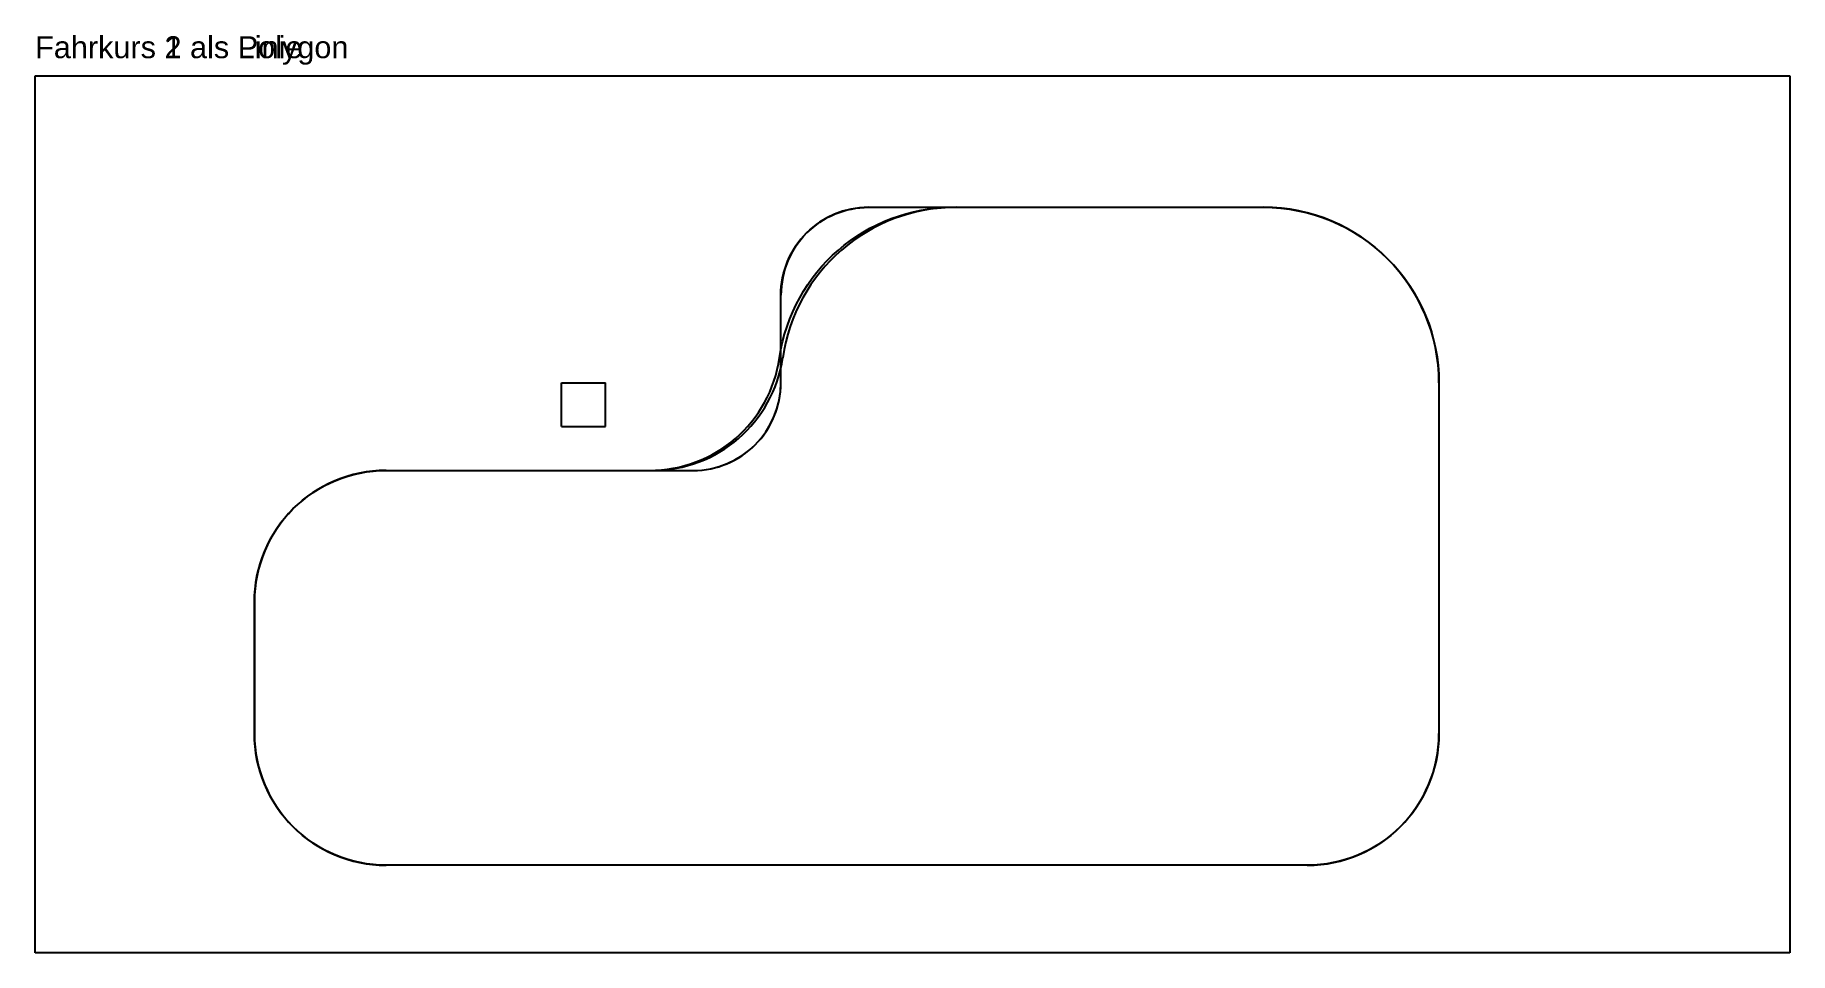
# Model space of a CAD drawing. Header units: millimetres. Extents: x 0 to 20000, y -5000 to 5463.
import ezdxf

# ---------------------------------------------------------------- set-up
doc = ezdxf.new("R2010")
doc.units = ezdxf.units.MM
for name, color, linetype in [('Bauliche_Strukturen', 7, 'Continuous'), ('Fahrkurs_1_als_Linie', 140, 'Continuous'), ('Fahrkurs_1_als_Polygon', 4, 'Continuous'), ('Fahrkurs_2_als_Linie', 140, 'Continuous'), ('Fahrkurs_2_als_Polygon', 4, 'Continuous')]:
    doc.layers.add(name, color=color, linetype=linetype)
doc.styles.get("Standard").update_dxf_attribs({"font": 'arial.ttf'})

msp = doc.modelspace()

# ---------------------------------------------------------------- linework, layer by layer
at = {"layer": 'Bauliche_Strukturen'}
for p, q in [((0, 0), (0, 5000)), ((0, 5000), (20000, 5000)), ((20000, 5000), (20000, -5000)), ((6000, 1000), (6000, 1500)), ((6000, 1500), (6500, 1500)), ((6500, 1000), (6500, 1500)), ((6000, 1000), (6500, 1000)), ((0, -5000), (0, 0)), ((20000, -5000), (0, -5000))]:
    msp.add_line(p, q, dxfattribs=at)
at = {"layer": 'Fahrkurs_1_als_Linie'}
for p, q in [((10500, 3500), (14000, 3500)), ((16000, 1500), (16000, -2500)), ((4000, 500), (7036, 500)), ((2500, -1000), (2500, -2500)), ((14500, -4000), (4000, -4000))]:
    msp.add_line(p, q, dxfattribs=at)
for centre, radius, start, end in [((10500, 1500), 2000, 90, 171.7868), ((14000, 1500), 2000, 0, 90), ((7036, 2000), 1500, 270, 351.7868), ((4000, -1000), 1500, 90, 180), ((4000, -2500), 1500, 180, 270), ((14500, -2500), 1500, 270, 0)]:
    msp.add_arc(centre, radius, start, end, dxfattribs=at)
at = {"layer": 'Fahrkurs_1_als_Polygon'}
msp.add_lwpolyline([(2500, -2500), (2500, -1000, -0.414214), (4000, 500), (7000, 500, 0.372825), (8485, 1786, -0.372825), (10464, 3500), (14000, 3500, -0.414214), (16000, 1500), (16000, -2500, -0.414214), (14500, -4000), (4000, -4000, -0.414214)], format="xyb", close=True, dxfattribs=at)
msp.add_lwpolyline([(2500, -2500), (2500, -1000)], dxfattribs=at)
at = {"layer": 'Fahrkurs_2_als_Linie'}
for p, q in [((9500, 3500), (14000, 3500)), ((8500, 1500), (8500, 2500)), ((16000, 1500), (16000, -2500)), ((4000, 500), (7500, 500)), ((2500, -2500), (2500, -1000)), ((14500, -4000), (4000, -4000))]:
    msp.add_line(p, q, dxfattribs=at)
for centre, radius, start, end in [((9500, 2500), 1000, 90, 180), ((14000, 1500), 2000, 0, 90), ((7500, 1500), 1000, 270, 0), ((4000, -1000), 1500, 90, 180), ((4000, -2500), 1500, 180, 270), ((14500, -2500), 1500, 270, 0)]:
    msp.add_arc(centre, radius, start, end, dxfattribs=at)
at = {"layer": 'Fahrkurs_2_als_Polygon'}
msp.add_lwpolyline([(2500, -2500), (2500, -1000, -0.414214), (4000, 500), (7500, 500, 0.414214), (8500, 1500), (8500, 2500, -0.414214), (9500, 3500), (14000, 3500, -0.414214), (16000, 1500), (16000, -2500, -0.414214), (14500, -4000), (4000, -4000, -0.414214)], format="xyb", close=True, dxfattribs=at)

# ---------------------------------------------------------------- texts
at = {"layer": 'Fahrkurs_1_als_Linie'}
msp.add_text('Fahrkurs 1 als Linie', height=250, dxfattribs=at).set_placement((0, 5200))
at = {"layer": 'Fahrkurs_1_als_Polygon'}
msp.add_text('Fahrkurs 1 als Polygon', height=250, dxfattribs=at).set_placement((0, 5200))
at = {"layer": 'Fahrkurs_2_als_Linie'}
msp.add_text('Fahrkurs 2 als Linie', height=250, dxfattribs=at).set_placement((0, 5200))
at = {"layer": 'Fahrkurs_2_als_Polygon'}
msp.add_text('Fahrkurs 2 als Polygon', height=250, dxfattribs=at).set_placement((0, 5200))

doc.saveas('drawing.dxf')
